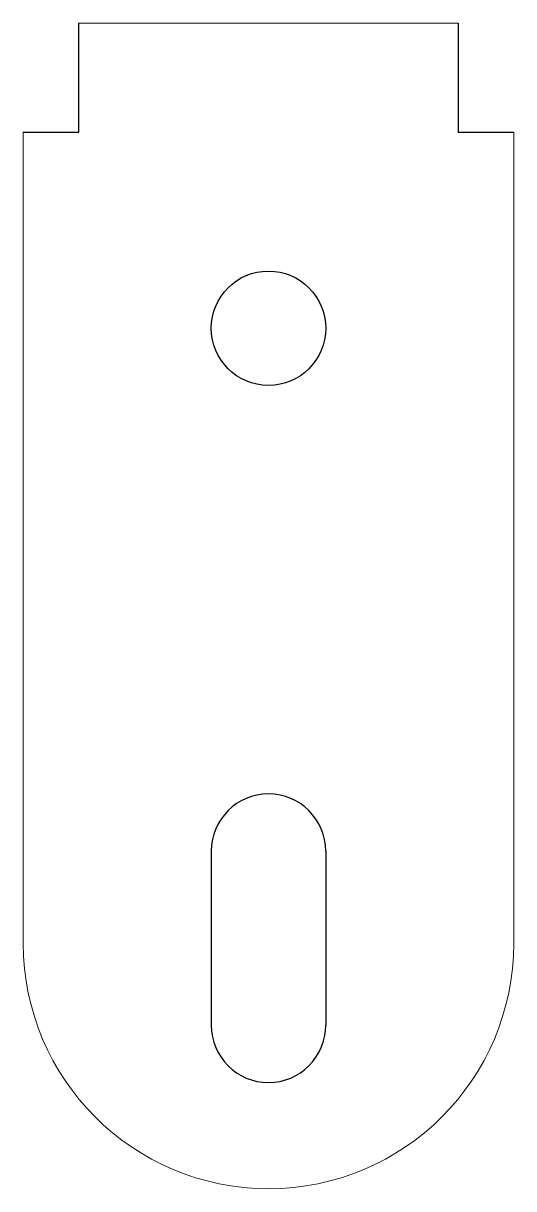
# Model space of a CAD drawing. Header units: millimetres. Extents: x -23 to 23, y -107 to 0.
import ezdxf

# ---------------------------------------------------------------- set-up
doc = ezdxf.new("R2010")
doc.units = ezdxf.units.MM

msp = doc.modelspace()

# ---------------------------------------------------------------- linework, layer by layer
at = {"color": 7, "linetype": 'Continuous'}
for p, q in [((-17.4, -10), (-17.4, 0)), ((17.4, 0), (17.4, -10)), ((-22.5, -10), (-17.4, -10)), ((17.4, -10), (22.5, -10)), ((-5.25, -76), (-5.25, -92)), ((5.25, -76), (5.25, -92))]:
    msp.add_line(p, q, dxfattribs=at)
at = {"color": 7, "linetype": 'Continuous', "lineweight": 15}
for p, q in [((-17.4, 0), (17.4, 0)), ((-22.5, -10), (-22.5, -84.5)), ((22.5, -10), (22.5, -84.5))]:
    msp.add_line(p, q, dxfattribs=at)
at = {"color": 7, "linetype": 'Continuous'}
msp.add_circle((0, -28), 5.25, dxfattribs=at)
for centre, start, end in [((0, -76), 0, 180), ((0, -92), 180, 0)]:
    msp.add_arc(centre, 5.25, start, end, dxfattribs=at)
at = {"color": 7, "linetype": 'Continuous', "lineweight": 15}
msp.add_arc((0, -84.5), 22.5, 180, 0, dxfattribs=at)

doc.saveas('drawing.dxf')
